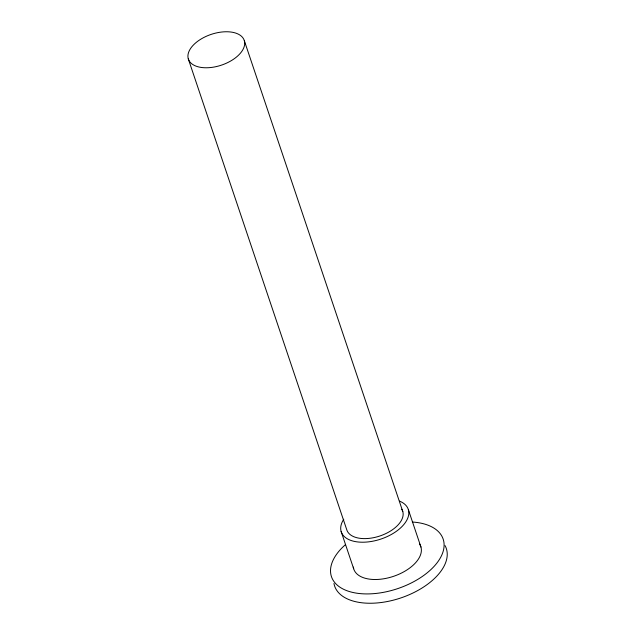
<?xml version="1.0" encoding="UTF-8"?>
<svg xmlns="http://www.w3.org/2000/svg" width="635" height="635" viewBox="0 0 635 635"><rect width="100%" height="100%" fill="white"/><g stroke="black" fill="none" stroke-linecap="round" stroke-linejoin="round"><path stroke-width="0.95" d="M408.392 509.746L420.949 547.045M244.332 40.719A29.456 16.216 -18.6 0 1 206.216 67.778A29.456 16.216 -18.6 0 1 198.358 40.799A29.456 16.216 -18.6 0 1 244.332 40.719L402.788 511.556M188.27 58.809L346.726 529.646A29.456 16.216 -18.6 0 0 381.484 535.424A29.456 16.216 -18.6 0 0 401.733 509.23M341.122 531.455L353.671 568.754M419.489 543.957A35.354 19.463 -18.6 0 1 394.224 576.096A35.354 19.463 -18.6 0 1 353.33 567.087M399.486 501.11A35.354 19.463 -18.6 0 1 401.161 527.375A35.354 19.463 -18.6 0 1 356.767 541.83A35.354 19.463 -18.6 0 1 343.765 519.247M412.337 522.018A58.92 32.433 -18.6 0 1 435.729 564.507A58.92 32.433 -18.6 0 1 353.235 592.542A58.92 32.433 -18.6 0 1 345.257 544.822M445.079 545.64A58.92 32.433 -18.6 0 1 401.153 597.837A58.92 32.433 -18.6 0 1 333.954 583.478"/></g></svg>
